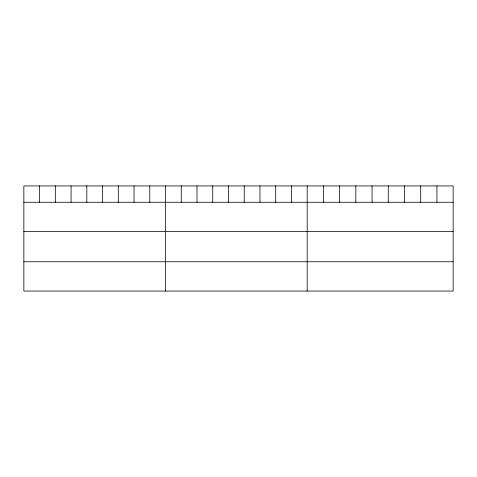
<?xml version="1.0" encoding="UTF-8"?>
<svg xmlns="http://www.w3.org/2000/svg" width="477" height="477" viewBox="0 0 477 477"><rect width="100%" height="100%" fill="white"/><g stroke="black" fill="none" stroke-linecap="round" stroke-linejoin="round"><path stroke-width="0.72" d="M453.15 202.26L453.15 291.059L23.85 291.059L23.85 185.941L453.15 185.941L453.15 202.26L23.85 202.26M23.85 231.566L453.15 231.566M23.85 261.754L453.15 261.754M436.932 185.941L436.932 202.26M420.714 185.941L420.714 202.26M404.496 185.941L404.496 202.26M388.278 185.941L388.278 202.26M372.06 185.941L372.06 202.26M355.842 185.941L355.842 202.26M339.624 185.941L339.624 202.26M323.406 185.941L323.406 202.26M307.188 185.941L307.188 291.059M291.447 185.941L291.447 202.26M275.706 185.941L275.706 202.26M259.965 185.941L259.965 202.26M244.224 185.941L244.224 202.26M228.483 185.941L228.483 202.26M212.742 185.941L212.742 202.26M197.001 185.941L197.001 202.26M181.26 185.941L181.26 202.26M165.519 185.941L165.519 291.059M149.778 185.941L149.778 202.26M134.037 185.941L134.037 202.26M118.296 185.941L118.296 202.26M102.555 185.941L102.555 202.26M86.814 185.941L86.814 202.26M71.073 185.941L71.073 202.26M55.332 185.941L55.332 202.26M39.591 185.941L39.591 202.26"/></g></svg>
